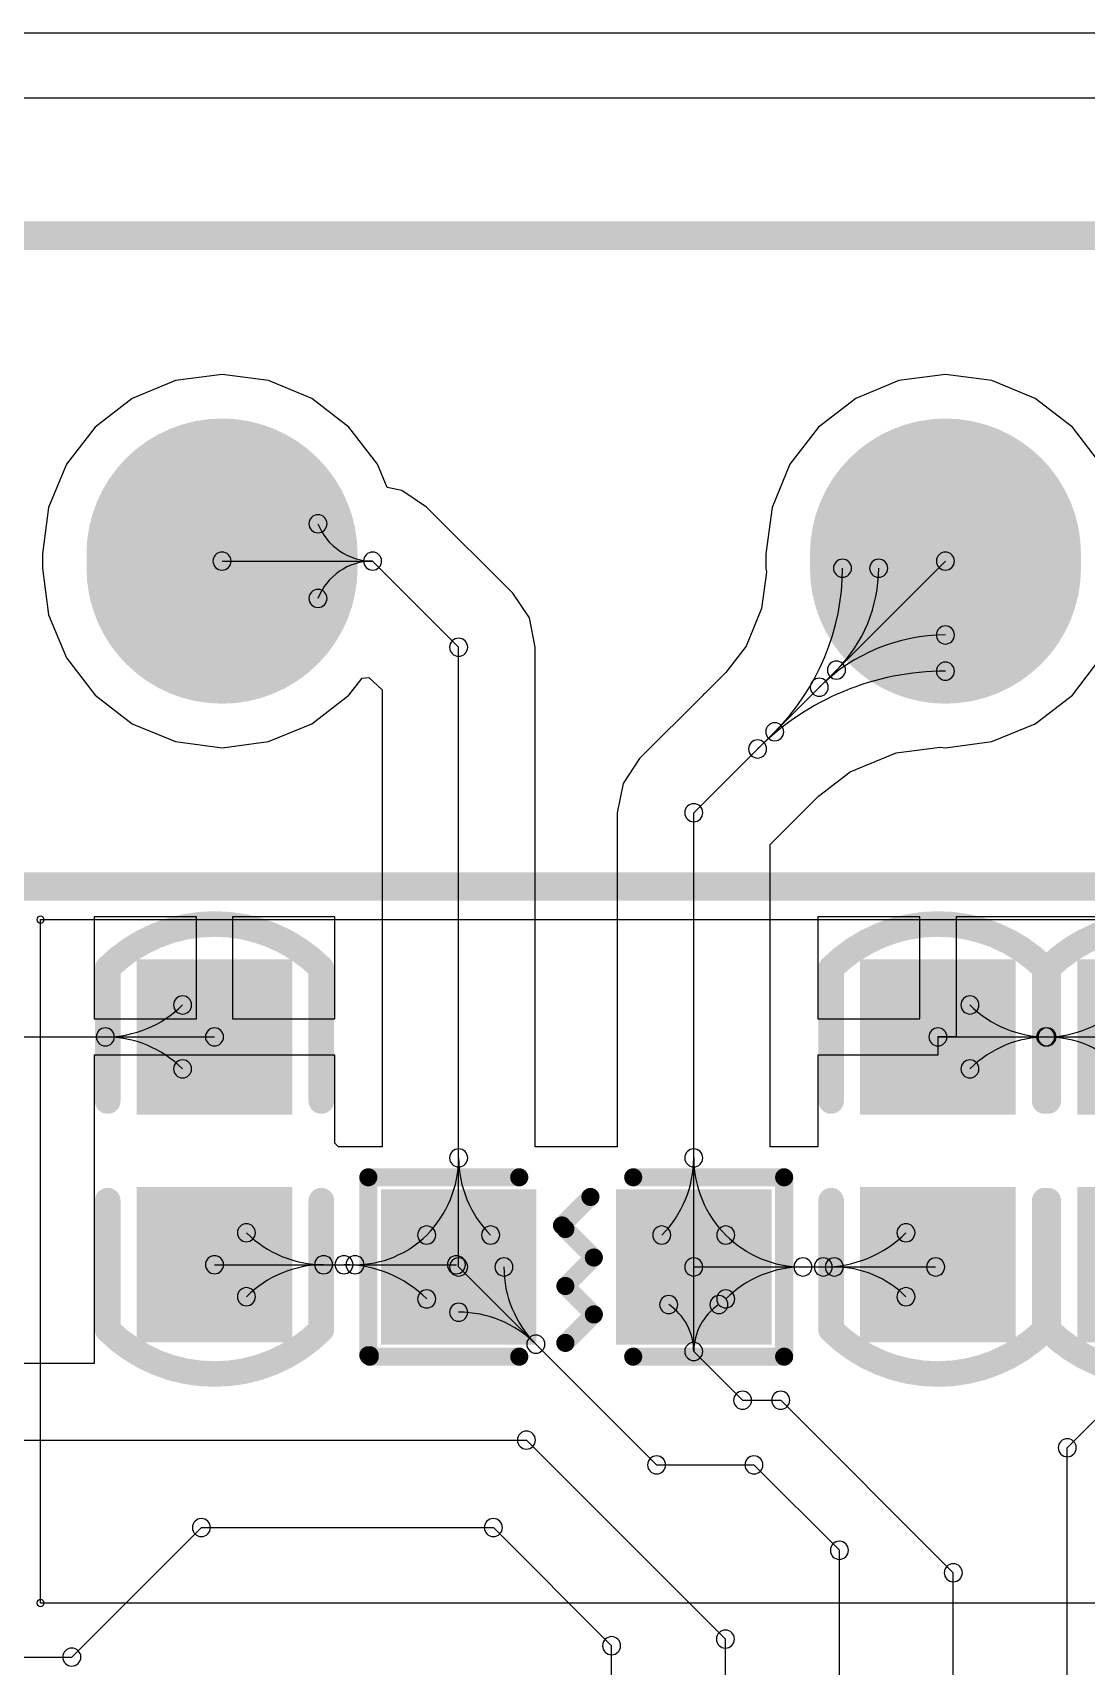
# Model space of a CAD drawing. Header units: inches. Extents: x 32166 to 66782, y 2386 to 7162.
# Drawn here: x 32632.1 to 32691.3, y 3469.1 to 3560.9 of the extents above; entities that cross this region are included whole.
import ezdxf

# ---------------------------------------------------------------- set-up
doc = ezdxf.new("R2010")
doc.units = ezdxf.units.IN
doc.header["$LTSCALE"] = 0.6431102362
doc.header["$MEASUREMENT"] = 0
for name, color, linetype in [('BOTTOMLAYER', 5, 'CONTINUOUS'), ('BOTTOMOVERLAY', 54, 'CONTINUOUS'), ('BOTTOMPASTE', 16, 'CONTINUOUS'), ('BOTTOMSOLDER', 6, 'CONTINUOUS'), ('KEEPOUTLAYER', 6, 'CONTINUOUS'), ('MULTILAYER', 9, 'CONTINUOUS')]:
    doc.layers.add(name, color=color, linetype=linetype)

msp = doc.modelspace()

# ---------------------------------------------------------------- linework, layer by layer
at = {"layer": 'BOTTOMLAYER'}
for p, q in [((32581.9108280628, 3557.195072507204), (33935.43082358281, 3557.195072507204)), ((32642.74970054277, 3541.657668987204), (32640.1391698228, 3541.313996827206)), ((32645.36023126281, 3541.313996827206), (32642.74970054277, 3541.657668987204)), ((32683.38970054279, 3541.657668987204), (32680.77916982281, 3541.313996827206)), ((32686.00023126276, 3541.313996827206), (32683.38970054279, 3541.657668987204)), ((32640.1391698228, 3541.313996827206), (32637.70656102279, 3540.306368667205)), ((32647.79284006282, 3540.306368667205), (32645.36023126281, 3541.313996827206)), ((32680.77916982281, 3541.313996827206), (32678.3465610228, 3540.306368667205)), ((32688.43284006277, 3540.306368667205), (32686.00023126276, 3541.313996827206)), ((32637.70656102279, 3540.306368667205), (32635.61762438278, 3538.703466107205)), ((32649.88177670276, 3538.703466107205), (32647.79284006282, 3540.306368667205)), ((32678.3465610228, 3540.306368667205), (32676.25762438279, 3538.703466107205)), ((32690.52177670278, 3538.703466107205), (32688.43284006277, 3540.306368667205)), ((32635.61762438278, 3538.703466107205), (32634.01472182281, 3536.614529467204)), ((32651.48467926279, 3536.614529467204), (32649.88177670276, 3538.703466107205)), ((32676.25762438279, 3538.703466107205), (32674.65472182276, 3536.614529467204)), ((32692.12467926281, 3536.614529467204), (32690.52177670278, 3538.703466107205)), ((32634.01472182281, 3536.614529467204), (32633.0070936628, 3534.181920667206)), ((32652.0264307828, 3535.306612347204), (32651.48467926279, 3536.614529467204)), ((32674.65472182276, 3536.614529467204), (32673.64709366276, 3534.181920667206)), ((32652.85012230277, 3535.142772187204), (32652.0264307828, 3535.306612347204)), ((32654.24468390277, 3534.210957947203), (32652.85012230277, 3535.142772187204)), ((32633.0070936628, 3534.181920667206), (32632.6634215028, 3531.571389947205)), ((32659.08242886281, 3529.373212987206), (32654.24468390277, 3534.210957947203)), ((32673.64709366276, 3534.181920667206), (32673.30342150276, 3531.571389947205)), ((32632.6634215028, 3531.571389947205), (32632.6634215028, 3530.771391547203)), ((32673.30342150276, 3531.571389947205), (32673.30342150276, 3530.771391547203)), ((32632.6634215028, 3530.771391547203), (32633.0070936628, 3528.160860827205)), ((32642.74970054277, 3531.171390747206), (32651.20511670277, 3531.171390747206)), ((32651.20511670277, 3531.171390747206), (32656.04286166281, 3526.333645787205)), ((32669.25082102278, 3517.032511227206), (32683.38970054279, 3531.171390747206)), ((32673.30342150276, 3530.771391547203), (32673.33321062278, 3530.545047067206)), ((32673.33321062278, 3530.545047067206), (32673.06468182278, 3528.505325467204)), ((32660.01424310281, 3527.978651387204), (32659.08242886281, 3529.373212987206)), ((32633.0070936628, 3528.160860827205), (32634.01472182281, 3525.728252027204)), ((32660.3414560628, 3526.333645787205), (32660.01424310281, 3527.978651387204)), ((32673.06468182278, 3528.505325467204), (32672.19002774276, 3526.393691387204)), ((32656.04286166281, 3491.505633147206), (32656.04286166281, 3526.333645787205)), ((32660.3414560628, 3498.261626747206), (32660.3414560628, 3526.333645787205)), ((32672.19002774276, 3526.393691387204), (32671.05932134279, 3524.920145947204)), ((32634.01472182281, 3525.728252027204), (32635.61762438278, 3523.639315387203)), ((32690.52177670278, 3523.639315387203), (32692.12467926281, 3525.728252027204)), ((32649.88177670276, 3523.639315387203), (32650.61813286279, 3524.598947707205)), ((32650.61813286279, 3524.598947707205), (32651.00270918279, 3524.624164827206)), ((32651.00270918279, 3524.624164827206), (32651.74426726281, 3523.929606907206)), ((32671.05932134279, 3524.920145947204), (32669.86541974277, 3523.726244347205)), ((32635.61762438278, 3523.639315387203), (32637.70656102279, 3522.036412827203)), ((32647.79284006282, 3522.036412827203), (32649.88177670276, 3523.639315387203)), ((32651.74426726281, 3523.929606907206), (32651.74426726281, 3498.261626747206)), ((32669.79340566281, 3523.654230267204), (32666.21125382278, 3520.072078427203)), ((32669.86541974277, 3523.726244347205), (32669.7863139828, 3523.661321947204)), ((32669.7863139828, 3523.661321947204), (32669.79340566281, 3523.654230267204)), ((32688.43284006277, 3522.036412827203), (32690.52177670278, 3523.639315387203)), ((32637.70656102279, 3522.036412827203), (32640.1391698228, 3521.028784667205)), ((32645.36023126281, 3521.028784667205), (32647.79284006282, 3522.036412827203)), ((32686.00023126276, 3521.028784667205), (32688.43284006277, 3522.036412827203)), ((32640.1391698228, 3521.028784667205), (32642.74970054277, 3520.685112507204)), ((32642.74970054277, 3520.685112507204), (32645.36023126281, 3521.028784667205)), ((32680.61945462279, 3520.396670107204), (32683.10005926277, 3520.723232827206)), ((32683.10005926277, 3520.723232827206), (32683.38970054279, 3520.685112507204)), ((32683.38970054279, 3520.685112507204), (32686.00023126276, 3521.028784667205)), ((32666.21125382278, 3520.072078427203), (32665.27943958278, 3518.677516827205)), ((32678.03798150277, 3519.327391067205), (32680.61945462279, 3520.396670107204)), ((32676.26227766281, 3517.964833467204), (32678.03798150277, 3519.327391067205)), ((32665.27943958278, 3518.677516827205), (32664.95222662279, 3517.032511227206)), ((32673.54941542278, 3515.251971227206), (32676.26227766281, 3517.964833467204)), ((32664.95222662279, 3517.032511227206), (32664.95222662279, 3498.261667387205)), ((32669.25082102278, 3491.505673787206), (32669.25082102278, 3517.032511227206)), ((32673.54941542278, 3498.261667387205), (32673.54941542278, 3515.251971227206)), ((32641.31082102278, 3511.189657787205), (32635.57082742278, 3511.189657787205)), ((32635.57082742278, 3511.189657787205), (32635.57082742278, 3505.449664187205)), ((32641.31082102278, 3505.449664187205), (32641.31082102278, 3511.189657787205)), ((32649.08281462279, 3511.189657787205), (32643.34282102279, 3511.189657787205)), ((32643.34282102279, 3511.189657787205), (32643.34282102279, 3505.449664187205)), ((32649.08281462279, 3505.449664187205), (32649.08281462279, 3511.189657787205)), ((32681.95082102279, 3511.189657787205), (32676.21082742279, 3511.189657787205)), ((32676.21082742279, 3511.189657787205), (32676.21082742279, 3505.449664187205)), ((32681.95082102279, 3505.449664187205), (32681.95082102279, 3511.189657787205)), ((32694.14282102278, 3511.189657787205), (32683.9828210228, 3511.189657787205)), ((32683.9828210228, 3511.189657787205), (32683.9828210228, 3504.431632187205)), ((32635.57082742278, 3505.449664187205), (32641.31082102278, 3505.449664187205)), ((32643.34282102279, 3505.449664187205), (32649.08281462279, 3505.449664187205)), ((32676.21082742279, 3505.449664187205), (32681.95082102279, 3505.449664187205)), ((32627.22280246281, 3504.433664187205), (32642.32682102278, 3504.433664187205)), ((32682.9668210228, 3504.433664187205), (32695.15882102278, 3504.433664187205)), ((32683.9828210228, 3504.431632187205), (32682.96885302279, 3504.431632187205)), ((32682.96885302279, 3504.431632187205), (32682.96885302279, 3503.417664187205)), ((32649.08281462279, 3503.417664187205), (32635.57082742278, 3503.417664187205)), ((32635.57082742278, 3503.417664187205), (32635.57082742278, 3497.677670587205)), ((32649.08281462279, 3498.465720827206), (32649.08281462279, 3503.417664187205)), ((32682.96885302279, 3503.417664187205), (32676.21082742279, 3503.417664187205)), ((32676.21082742279, 3503.417664187205), (32676.21082742279, 3498.261687707205)), ((32635.57082742278, 3497.677670587205), (32635.57082742278, 3486.076271387205)), ((32649.28690870281, 3498.261626747206), (32649.08281462279, 3498.465720827206)), ((32651.74426726281, 3498.261626747206), (32649.28688838281, 3498.261626747206)), ((32649.28688838281, 3498.261626747206), (32649.28688838281, 3498.261626747206)), ((32649.28688838281, 3498.261626747206), (32649.28690870281, 3498.261626747206)), ((32662.49482742278, 3498.261626747206), (32660.3414560628, 3498.261626747206)), ((32664.95222662279, 3498.261667387205), (32662.49482742278, 3498.261667387205)), ((32662.49482742278, 3498.261667387205), (32662.49482742278, 3498.261626747206)), ((32676.00679430278, 3498.261667387205), (32673.54941542278, 3498.261667387205)), ((32676.21082742279, 3498.261687707205), (32676.00679430278, 3498.261687707205)), ((32676.00679430278, 3498.261687707205), (32676.00679430278, 3498.261667387205)), ((32642.32682102278, 3491.633649147205), (32655.91484566277, 3491.633649147205)), ((32656.04286166281, 3491.505633147206), (32667.16283942276, 3480.385655387205)), ((32669.25082102278, 3486.757682267204), (32669.25082102278, 3491.505673787206)), ((32669.25082102278, 3491.505673787206), (32682.83884566277, 3491.505673787206)), ((32669.25082102278, 3486.757682267204), (32671.9908511028, 3484.017652187204)), ((32635.57082742278, 3486.076271387205), (32623.5733914228, 3486.076271387205)), ((32690.23083494278, 3481.345653467206), (32695.15882102278, 3486.273639547204)), ((32671.9908511028, 3484.017652187204), (32674.1352613428, 3484.017652187204)), ((32674.1352613428, 3484.017652187204), (32683.83082742279, 3474.322086107206)), ((32593.78284902277, 3481.777676987205), (32659.84826934279, 3481.777676987205)), ((32659.84826934279, 3481.777676987205), (32671.03081238281, 3470.595133947203)), ((32690.23083494278, 3460.881665947205), (32690.23083494278, 3481.345653467206)), ((32667.16283942276, 3480.385655387205), (32672.63084982277, 3480.385655387205)), ((32672.63084982277, 3480.385655387205), (32677.4308199028, 3475.585685307205)), ((32634.3108451828, 3469.585676987206), (32641.59083062276, 3476.865662427206)), ((32641.59083062276, 3476.865662427206), (32657.99081814277, 3476.865662427206)), ((32657.99081814277, 3476.865662427206), (32664.63080486277, 3470.225675707205)), ((32677.4308199028, 3460.881665947205), (32677.4308199028, 3475.585685307205)), ((32683.83082742279, 3460.881665947205), (32683.83082742279, 3474.322086107206)), ((32664.63080486277, 3460.881665947205), (32664.63080486277, 3470.225675707205)), ((32671.03081238281, 3460.881665947205), (32671.03081238281, 3470.595133947203)), ((32616.21484886279, 3469.585676987206), (32634.3108451828, 3469.585676987206))]:
    msp.add_line(p, q, dxfattribs=at)
at = {"layer": 'BOTTOMLAYER', "const_width": 13.59999312}
for points in [[(32642.74970054277, 3530.771391547207), (32642.74970054277, 3531.571389947205)], [(32683.38970054279, 3530.771391547207), (32683.38970054279, 3531.571389947205)]]:
    msp.add_lwpolyline(points, dxfattribs=at)
at = {"layer": 'BOTTOMLAYER', "const_width": 6.7999864}
for points in [[(32639.34969718277, 3531.571389947205, 1), (32646.14970390277, 3531.571389947205, 1)], [(32679.98969718278, 3531.571389947205, 1), (32686.78970390279, 3531.571389947205, 1)], [(32639.34969718277, 3530.771391547207, 1), (32646.14970390277, 3530.771391547207, 1)], [(32679.98969718278, 3530.771391547207, 1), (32686.78970390279, 3530.771391547207, 1)]]:
    msp.add_lwpolyline(points, format="xyb", close=True, dxfattribs=at)
at = {"layer": 'BOTTOMLAYER'}
for centre, radius, start, end in [((32648.14045430283, 3533.267622267203), 0.507999999972526, 0, 180), ((32648.14045430283, 3533.267622267203), 0.5080000000307336, 180, 0), ((32651.20474208851, 3534.459206546095), 3.287815798900837, 201.2491543004123, 270.00015430041), ((32642.74970054283, 3531.171390747206), 0.507999999972526, 0, 180), ((32651.20475094282, 3531.171390747206), 0.507999999972526, 0, 180), ((32651.20475094282, 3531.171390747206), 0.507999999972526, 0, 180), ((32651.20511670277, 3531.171390747206), 0.5080000000307336, 0, 180), ((32651.20511670277, 3531.171390747206), 0.5080000000307336, 0, 180), ((32683.38970054279, 3531.171390747206), 0.507999999972526, 0, 180), ((32642.74970054283, 3531.171390747206), 0.5080000000307336, 180, 0), ((32651.20474208851, 3527.883574948313), 3.287815798898317, 89.99984569959, 158.7508456995877), ((32651.20475094282, 3531.171390747206), 0.5080000000307336, 180, 0), ((32651.20475094282, 3531.171390747206), 0.5080000000307336, 180, 0), ((32651.20511670277, 3531.171390747206), 0.507999999972526, 180, 0), ((32651.20511670277, 3531.171390747206), 0.507999999972526, 180, 0), ((32664.6076196669, 3530.77139136414), 12.99809447588632, 315.0000008069875, 8.06952624452457e-07), ((32677.60571414273, 3530.771391547203), 0.5080000000307336, 0, 180), ((32677.60571414273, 3530.771391547203), 0.507999999972526, 180, 0), ((32671.54528826283, 3530.771376579216), 8.092425879977982, 315.0001059759634, 0.0001059759565960558), ((32679.63771414274, 3530.771391547203), 0.5080000000307336, 0, 180), ((32679.63771414274, 3530.771391547203), 0.507999999972526, 180, 0), ((32683.38970054279, 3531.171390747206), 0.507999999972526, 180, 0), ((32648.14045430283, 3529.075159227204), 0.507999999972526, 0, 180), ((32648.14045430283, 3529.075159227204), 0.5080000000307336, 180, 0), ((32683.38969869498, 3516.995629661802), 10.02377548538897, 89.99998943788619, 134.9999894379274), ((32683.38970054279, 3527.019405147204), 0.507999999972526, 0, 180), ((32683.38970054279, 3527.019405147204), 0.507999999972526, 180, 0), ((32656.04286166275, 3526.333645787205), 0.5080000000307336, 0, 180), ((32656.04286166275, 3526.333645787205), 0.5080000000307336, 0, 180), ((32656.04286166275, 3526.333645787205), 0.507999999972526, 180, 0), ((32656.04286166275, 3526.333645787205), 0.507999999972526, 180, 0), ((32677.26750806283, 3525.049177947205), 0.507999999972526, 0, 180), ((32683.38970054279, 3524.987405147205), 0.507999999972526, 0, 180), ((32683.38970331993, 3510.057936537492), 14.92946860971682, 90.0000106579966, 135.0000106579405), ((32676.30182038277, 3524.083510587205), 0.5080000000307336, 0, 180), ((32677.26750806283, 3525.049177947205), 0.5080000000307336, 180, 0), ((32683.38970054279, 3524.987405147205), 0.507999999972526, 180, 0), ((32676.30182038277, 3524.083510587205), 0.507999999972526, 180, 0), ((32673.79866054276, 3521.580350747203), 0.5080000000307336, 0, 180), ((32673.79866054276, 3521.580350747203), 0.507999999972526, 180, 0), ((32672.83297286282, 3520.614663067203), 0.507999999972526, 0, 180), ((32672.83297286282, 3520.614663067203), 0.5080000000307336, 180, 0), ((32669.25082102284, 3517.032511227206), 0.507999999972526, 0, 180), ((32669.25082102284, 3517.032511227206), 0.507999999972526, 0, 180), ((32669.25082102284, 3517.032511227206), 0.5080000000307336, 180, 0), ((32669.25082102284, 3517.032511227206), 0.5080000000307336, 180, 0), ((32636.19472753798, 3510.565779104692), 6.132114917490853, 269.9998583967632, 314.9998583966582), ((32640.53077686281, 3506.229708347206), 0.507999999972526, 0, 180), ((32640.53077686281, 3506.229708347206), 0.5080000000307336, 180, 0), ((32684.76286518277, 3506.229708347206), 0.5080000000307336, 0, 180), ((32684.76286518277, 3506.229708347206), 0.507999999972526, 180, 0), ((32689.0989145076, 3510.565779104692), 6.132114917506071, 225.0001416033417, 270.0001416032367), ((32689.02672753797, 3510.565779104692), 6.132114917490853, 269.9998583967632, 314.9998583966582), ((32636.1947123828, 3504.433664187205), 0.507999999972526, 0, 180), ((32636.1947123828, 3504.433664187205), 0.507999999972526, 0, 180), ((32642.32682102284, 3504.433664187205), 0.507999999972526, 0, 180), ((32682.96682102274, 3504.433664187205), 0.5080000000307336, 0, 180), ((32689.02671238274, 3504.433664187205), 0.5080000000307336, 0, 180), ((32689.02671238274, 3504.433664187205), 0.5080000000307336, 0, 180), ((32689.09892966278, 3504.433664187205), 0.5080000000307336, 0, 180), ((32689.09892966278, 3504.433664187205), 0.5080000000307336, 0, 180), ((32636.1947123828, 3504.433664187205), 0.5080000000307336, 180, 0), ((32636.1947123828, 3504.433664187205), 0.5080000000307336, 180, 0), ((32636.19472753798, 3498.301549269718), 6.132114917506071, 45.00014160334177, 90.00014160323677), ((32642.32682102284, 3504.433664187205), 0.5080000000307336, 180, 0), ((32682.96682102274, 3504.433664187205), 0.507999999972526, 180, 0), ((32689.0989145076, 3498.301549269718), 6.132114917490853, 89.99985839676326, 134.9998583966583), ((32689.02671238274, 3504.433664187205), 0.507999999972526, 180, 0), ((32689.02671238274, 3504.433664187205), 0.507999999972526, 180, 0), ((32689.09892966278, 3504.433664187205), 0.507999999972526, 180, 0), ((32689.09892966278, 3504.433664187205), 0.507999999972526, 180, 0), ((32689.02672753797, 3498.301549269718), 6.132114917506071, 45.00014160334177, 90.00014160323677), ((32640.53077686281, 3502.637620027204), 0.507999999972526, 0, 180), ((32684.76286518277, 3502.637620027204), 0.5080000000307336, 0, 180), ((32640.53077686281, 3502.637620027204), 0.5080000000307336, 180, 0), ((32684.76286518277, 3502.637620027204), 0.507999999972526, 180, 0), ((32649.9107467453, 3497.637726632087), 6.13211491752426, 315.0001416028535, 0.0001416027416995382), ((32656.04286166275, 3497.637741787205), 0.5080000000307336, 0, 180), ((32656.04286166275, 3497.637741787205), 0.5080000000307336, 0, 180), ((32656.04286166275, 3497.637741787205), 0.507999999972526, 180, 0), ((32656.04286166275, 3497.637741787205), 0.507999999972526, 180, 0), ((32662.17497658031, 3497.637726632014), 6.13211491750886, 179.9998583965809, 224.9998583962713), ((32663.11870610528, 3497.637767272017), 6.132114917524261, 315.0001416037287, 0.0001416033930771369), ((32669.25082102284, 3497.637782427204), 0.507999999972526, 0, 180), ((32669.25082102284, 3497.637782427204), 0.507999999972526, 0, 180), ((32669.25082102284, 3497.637782427204), 0.5080000000307336, 180, 0), ((32669.25082102284, 3497.637782427204), 0.5080000000307336, 180, 0), ((32675.38293594029, 3497.63776727209), 6.132114917519149, 179.9998583972844, 224.9998583971465), ((32644.12286518276, 3493.429693307206), 0.5080000000307336, 0, 180), ((32681.17077686283, 3493.429693307206), 0.507999999972526, 0, 180), ((32644.12286518276, 3493.429693307206), 0.507999999972526, 180, 0), ((32648.45891450759, 3497.765764064623), 6.132114917436949, 225.0001416031022, 270.0001416032367), ((32650.21983075963, 3497.328678951735), 5.695029804536602, 269.9998939922041, 314.9998939921175), ((32654.24681750283, 3493.301677307203), 0.507999999972526, 0, 180), ((32654.24681750283, 3493.301677307203), 0.507999999972526, 0, 180), ((32654.24681750283, 3493.301677307203), 0.5080000000307336, 180, 0), ((32654.24681750283, 3493.301677307203), 0.5080000000307336, 180, 0), ((32657.83890582278, 3493.301677307203), 0.5080000000307336, 0, 180), ((32657.83890582278, 3493.301677307203), 0.507999999972526, 180, 0), ((32667.45477686281, 3493.301717947206), 0.507999999972526, 0, 180), ((32667.45477686281, 3493.301717947206), 0.5080000000307336, 180, 0), ((32671.04686518275, 3493.301717947206), 0.5080000000307336, 0, 180), ((32671.04686518275, 3493.301717947206), 0.5080000000307336, 0, 180), ((32671.04686518275, 3493.301717947206), 0.507999999972526, 180, 0), ((32671.04686518275, 3493.301717947206), 0.507999999972526, 180, 0), ((32675.38291450759, 3497.637788704624), 6.132114917436949, 225.0001416031022, 270.0001416032367), ((32676.5257749731, 3498.074706327168), 6.569032539931698, 269.9999313543893, 314.9999313544871), ((32681.17077686283, 3493.429693307206), 0.5080000000307336, 180, 0), ((32642.32682102284, 3491.633649147205), 0.507999999972526, 0, 180), ((32648.45892966277, 3491.633649147205), 0.5080000000307336, 0, 180), ((32648.45892966277, 3491.633649147205), 0.5080000000307336, 0, 180), ((32649.60170614283, 3491.633649147205), 0.507999999972526, 0, 180), ((32650.21982022276, 3491.633649147205), 0.5080000000307336, 0, 180), ((32655.91484566283, 3491.633649147205), 0.507999999972526, 0, 180), ((32642.32682102284, 3491.633649147205), 0.5080000000307336, 180, 0), ((32648.45891450759, 3485.501534229787), 6.132114917400818, 89.99985839676326, 134.9998583968978), ((32648.45892966277, 3491.633649147205), 0.507999999972526, 180, 0), ((32648.45892966277, 3491.633649147205), 0.507999999972526, 180, 0), ((32649.60170614283, 3491.633649147205), 0.5080000000307336, 180, 0), ((32649.60171575623, 3485.06447364517), 6.569175502041375, 45.00008384783487, 90.0000838478258), ((32650.21982022276, 3491.633649147205), 0.507999999972526, 180, 0), ((32655.91484566283, 3491.633649147205), 0.5080000000307336, 180, 0), ((32656.04286166275, 3491.505633147206), 0.5080000000307336, 0, 180), ((32656.04286166275, 3491.505633147206), 0.5080000000307336, 0, 180), ((32656.04286166275, 3491.505633147206), 0.507999999972526, 180, 0), ((32656.04286166275, 3491.505633147206), 0.507999999972526, 180, 0), ((32658.58286166278, 3491.505633147206), 0.5080000000307336, 0, 180), ((32658.58286166278, 3491.505633147206), 0.507999999972526, 180, 0), ((32664.71497658029, 3491.505617992088), 6.132114917519149, 179.9998583972583, 224.9998583971465), ((32669.25082102284, 3491.505673787206), 0.507999999972526, 0, 180), ((32669.25082102284, 3491.505673787206), 0.507999999972526, 0, 180), ((32669.25082102284, 3491.505673787206), 0.507999999972526, 0, 180), ((32669.25082102284, 3491.505673787206), 0.5080000000307336, 180, 0), ((32669.25082102284, 3491.505673787206), 0.5080000000307336, 180, 0), ((32669.25082102284, 3491.505673787206), 0.5080000000307336, 180, 0), ((32675.38291450759, 3485.373558869787), 6.132114917400818, 89.99985839676326, 134.9998583968978), ((32675.38292966277, 3491.505673787206), 0.5080000000307336, 0, 180), ((32675.38292966277, 3491.505673787206), 0.5080000000307336, 0, 180), ((32675.38292966277, 3491.505673787206), 0.507999999972526, 180, 0), ((32675.38292966277, 3491.505673787206), 0.507999999972526, 180, 0), ((32676.52576710278, 3491.505673787206), 0.5080000000307336, 0, 180), ((32676.52576710278, 3491.505673787206), 0.507999999972526, 180, 0), ((32677.14367798279, 3491.505673787206), 0.507999999972526, 0, 180), ((32677.14367798279, 3491.505673787206), 0.5080000000307336, 180, 0), ((32677.1436902628, 3485.810501020676), 5.695172766542379, 45.0001235419592, 90.00012354204713), ((32682.83884566283, 3491.505673787206), 0.507999999972526, 0, 180), ((32682.83884566283, 3491.505673787206), 0.5080000000307336, 180, 0), ((32644.12286518276, 3489.837604987204), 0.5080000000307336, 0, 180), ((32681.17077686283, 3489.837604987204), 0.507999999972526, 0, 180), ((32644.12286518276, 3489.837604987204), 0.507999999972526, 180, 0), ((32654.24681750283, 3489.709588987205), 0.507999999972526, 0, 180), ((32654.24681750283, 3489.709588987205), 0.5080000000307336, 180, 0), ((32656.04286166275, 3488.965633147205), 0.5080000000307336, 0, 180), ((32667.84122262284, 3489.392698587204), 0.507999999972526, 0, 180), ((32667.84122262284, 3489.392698587204), 0.5080000000307336, 180, 0), ((32666.08346095076, 3486.757846839921), 3.167360072014953, 359.9999635910928, 56.29196359062487), ((32672.41818109481, 3486.757846839921), 3.167360072024806, 123.7080364093751, 180.0000364089072), ((32670.66041942284, 3489.392698587204), 0.507999999972526, 0, 180), ((32670.66041942284, 3489.392698587204), 0.5080000000307336, 180, 0), ((32671.04686518275, 3489.709629627205), 0.5080000000307336, 0, 180), ((32671.04686518275, 3489.709629627205), 0.507999999972526, 180, 0), ((32681.17077686283, 3489.837604987204), 0.5080000000307336, 180, 0), ((32656.04286166275, 3488.965633147205), 0.507999999972526, 180, 0), ((32656.04287681793, 3482.833518229787), 6.132114917436948, 45.00014160277983, 90.00014160281987), ((32660.37890582281, 3487.169568667205), 0.507999999972526, 0, 180), ((32660.37892614276, 3487.169588987204), 0.5080000000307336, 0, 180), ((32660.37890582281, 3487.169568667205), 0.5080000000307336, 180, 0), ((32660.37892614276, 3487.169588987204), 0.507999999972526, 180, 0), ((32669.25082102284, 3486.757844827205), 0.507999999972526, 0, 180), ((32669.25082102284, 3486.757844827205), 0.507999999972526, 0, 180), ((32669.25082102284, 3486.757682267204), 0.507999999972526, 0, 180), ((32669.25082102284, 3486.757682267204), 0.507999999972526, 0, 180), ((32669.25082102284, 3486.757844827205), 0.5080000000307336, 180, 0), ((32669.25082102284, 3486.757844827205), 0.5080000000307336, 180, 0), ((32669.25082102284, 3486.757682267204), 0.5080000000307336, 180, 0), ((32669.25082102284, 3486.757682267204), 0.5080000000307336, 180, 0), ((32671.9908511028, 3484.017652187204), 0.507999999972526, 0, 180), ((32671.9908511028, 3484.017652187204), 0.507999999972526, 0, 180), ((32671.9908511028, 3484.017652187204), 0.5080000000307336, 180, 0), ((32671.9908511028, 3484.017652187204), 0.5080000000307336, 180, 0), ((32674.1352613428, 3484.017652187204), 0.507999999972526, 0, 180), ((32674.1352613428, 3484.017652187204), 0.507999999972526, 0, 180), ((32674.1352613428, 3484.017652187204), 0.5080000000307336, 180, 0), ((32674.1352613428, 3484.017652187204), 0.5080000000307336, 180, 0), ((32659.84826934274, 3481.777676987205), 0.5080000000307336, 0, 180), ((32659.84826934274, 3481.777676987205), 0.5080000000307336, 0, 180), ((32659.84826934274, 3481.777676987205), 0.507999999972526, 180, 0), ((32659.84826934274, 3481.777676987205), 0.507999999972526, 180, 0), ((32690.23083494283, 3481.345653467206), 0.507999999972526, 0, 180), ((32690.23083494283, 3481.345653467206), 0.507999999972526, 0, 180), ((32690.23083494283, 3481.345653467206), 0.5080000000307336, 180, 0), ((32690.23083494283, 3481.345653467206), 0.5080000000307336, 180, 0), ((32667.16283942276, 3480.385655387205), 0.5080000000307336, 0, 180), ((32667.16283942276, 3480.385655387205), 0.5080000000307336, 0, 180), ((32667.16283942276, 3480.385655387205), 0.507999999972526, 180, 0), ((32667.16283942276, 3480.385655387205), 0.507999999972526, 180, 0), ((32672.63084982283, 3480.385655387205), 0.507999999972526, 0, 180), ((32672.63084982283, 3480.385655387205), 0.507999999972526, 0, 180), ((32672.63084982283, 3480.385655387205), 0.5080000000307336, 180, 0), ((32672.63084982283, 3480.385655387205), 0.5080000000307336, 180, 0), ((32641.59083062276, 3476.865662427206), 0.5080000000307336, 0, 180), ((32641.59083062276, 3476.865662427206), 0.5080000000307336, 0, 180), ((32657.99081814283, 3476.865662427206), 0.507999999972526, 0, 180), ((32657.99081814283, 3476.865662427206), 0.507999999972526, 0, 180), ((32641.59083062276, 3476.865662427206), 0.507999999972526, 180, 0), ((32641.59083062276, 3476.865662427206), 0.507999999972526, 180, 0), ((32657.99081814283, 3476.865662427206), 0.5080000000307336, 180, 0), ((32657.99081814283, 3476.865662427206), 0.5080000000307336, 180, 0), ((32677.43081990274, 3475.585685307205), 0.5080000000307336, 0, 180), ((32677.43081990274, 3475.585685307205), 0.5080000000307336, 0, 180), ((32677.43081990274, 3475.585685307205), 0.507999999972526, 180, 0), ((32677.43081990274, 3475.585685307205), 0.507999999972526, 180, 0), ((32683.83082742273, 3474.322086107206), 0.5080000000307336, 0, 180), ((32683.83082742273, 3474.322086107206), 0.5080000000307336, 0, 180), ((32683.83082742273, 3474.322086107206), 0.507999999972526, 180, 0), ((32683.83082742273, 3474.322086107206), 0.507999999972526, 180, 0), ((32671.03081238276, 3470.595133947203), 0.5080000000307336, 0, 180), ((32671.03081238276, 3470.595133947203), 0.5080000000307336, 0, 180), ((32634.3108451828, 3469.585676987206), 0.507999999972526, 0, 180), ((32634.3108451828, 3469.585676987206), 0.507999999972526, 0, 180), ((32664.63080486277, 3470.225675707205), 0.5080000000307336, 0, 180), ((32664.63080486277, 3470.225675707205), 0.5080000000307336, 0, 180), ((32664.63080486277, 3470.225675707205), 0.507999999972526, 180, 0), ((32664.63080486277, 3470.225675707205), 0.507999999972526, 180, 0), ((32671.03081238276, 3470.595133947203), 0.507999999972526, 180, 0), ((32671.03081238276, 3470.595133947203), 0.507999999972526, 180, 0), ((32634.3108451828, 3469.585676987206), 0.5080000000307336, 180, 0), ((32634.3108451828, 3469.585676987206), 0.5080000000307336, 180, 0)]:
    msp.add_arc(centre, radius, start, end, dxfattribs=at)
for points in [[(32645.88282102277, 3500.877664187205), (32645.88282102277, 3507.989664187202), (32638.7708210228, 3500.877664187205), (32638.7708210228, 3507.989664187202)], [(32686.52282102278, 3500.877664187205), (32686.52282102278, 3507.989664187202), (32679.41082102282, 3500.877664187205), (32679.41082102282, 3507.989664187202)], [(32645.88282102277, 3488.077649147204), (32645.88282102277, 3495.189649147202), (32638.7708210228, 3488.077649147204), (32638.7708210228, 3495.189649147202)], [(32659.59886166279, 3495.061633147207), (32652.48686166282, 3495.061633147207), (32659.59886166279, 3487.949633147206), (32652.48686166282, 3487.949633147206)], [(32672.80682102276, 3495.061673787206), (32665.6948210228, 3495.061673787206), (32672.80682102276, 3487.949673787205), (32665.6948210228, 3487.949673787205)], [(32686.52282102278, 3488.077649147204), (32686.52282102278, 3495.189649147202), (32679.41082102282, 3488.077649147204), (32679.41082102282, 3495.189649147202)]]:
    msp.add_solid(points, dxfattribs=at)
at = {"layer": 'BOTTOMOVERLAY'}
for p, q in [((32632.55082838278, 3511.025655067204), (32708.71081830276, 3511.025655067204)), ((32632.55082838278, 3472.625650587206), (32632.55082838278, 3511.025655067204)), ((32632.55082838278, 3472.625650587206), (32757.35082262277, 3472.625650587206))]:
    msp.add_line(p, q, dxfattribs=at)
for points, const_width in [([(32627.5897613428, 3549.459390747206), (32698.5896701428, 3549.459390747206)], 1.5999968), ([(32627.5897613428, 3512.883390747205), (32698.5896701428, 3512.883390747205)], 1.5999968), ([(32636.32681270281, 3500.833630747204), (32636.32681270281, 3508.295439547202)], 1.43999712), ([(32648.32680902281, 3500.833630747204), (32648.32680902281, 3508.295439547202)], 1.43999712), ([(32676.96681270283, 3500.833630747204), (32676.96681270283, 3508.295439547202)], 1.43999712), ([(32688.96680902282, 3500.833630747204), (32688.96680902282, 3508.295439547202)], 1.43999712), ([(32689.15881270281, 3500.833630747204), (32689.15881270281, 3508.295439547202)], 1.43999712), ([(32650.96765718277, 3496.545643387204), (32659.44766054279, 3496.545643387204)], 1.016), ([(32650.96765718277, 3486.545643067207), (32650.96765718277, 3496.545643387204)], 1.016), ([(32665.84764774278, 3496.545663707207), (32674.3276917428, 3496.545663707207)], 1.016), ([(32674.3276917428, 3486.465622907204), (32674.3276917428, 3496.545663707207)], 1.016), ([(32636.32681270281, 3487.975439547203), (32636.32681270281, 3495.233641947203)], 1.43999712), ([(32648.32680902281, 3487.975439547203), (32648.32680902281, 3495.233641947203)], 1.43999712), ([(32661.84765574278, 3493.841539067207), (32663.44759158278, 3495.441515547207)], 1.016), ([(32676.96681270283, 3487.975439547203), (32676.96681270283, 3495.233641947203)], 1.43999712), ([(32688.96680902282, 3487.975439547203), (32688.96680902282, 3495.233641947203)], 1.43999712), ([(32689.15881270281, 3487.975439547203), (32689.15881270281, 3495.233641947203)], 1.43999712), ([(32662.03726166277, 3493.638379707207), (32663.63717718277, 3492.038464187206)], 1.016), ([(32662.03728198278, 3490.438447067207), (32663.63717718277, 3492.038464187206)], 1.016), ([(32662.03728198278, 3490.438447067207), (32663.63729910279, 3488.838409627208)], 1.016), ([(32662.03726166277, 3487.238372187205), (32663.63719750277, 3488.838368987204)], 1.016), ([(32663.63719750277, 3488.838368987204), (32663.63729910279, 3488.838409627208)], 1.016), ([(32650.96765718277, 3486.545643067207), (32651.04765702278, 3486.545643067207)], 1.016), ([(32651.04765702278, 3486.465622907204), (32651.04765702278, 3486.545643067207)], 1.016), ([(32651.04765702278, 3486.465622907204), (32659.4477011828, 3486.465622907204)], 1.016), ([(32665.84764774278, 3486.465622907204), (32674.3276917428, 3486.465622907204)], 1.016)]:
    msp.add_lwpolyline(points, dxfattribs=dict(at, const_width=const_width))
at = {"layer": 'BOTTOMOVERLAY', "const_width": 1.43999712}
for points in [[(32636.32679238281, 3508.295439547202, -0.414213562372877), (32648.32680902281, 3508.295439547202)], [(32676.96679238282, 3508.295439547202, -0.414213562372877), (32688.96680902282, 3508.295439547202)], [(32689.1587923828, 3508.295439547202, -0.414213562372877), (32701.1588090228, 3508.295439547202)], [(32648.32682934281, 3487.975439547203, -0.414213562372877), (32636.32681270281, 3487.975439547203)], [(32688.96682934283, 3487.975439547203, -0.414213562372877), (32676.96681270283, 3487.975439547203)], [(32701.15882934281, 3487.975439547203, -0.414213562372877), (32689.15881270281, 3487.975439547203)]]:
    msp.add_lwpolyline(points, format="xyb", dxfattribs=at)
at = {"layer": 'BOTTOMOVERLAY'}
for points, const_width in [([(32636.68678150279, 3508.295439547202, 1), (32635.96680326277, 3508.295439547202, 1)], 0.71999856), ([(32636.6868018228, 3508.295439547202, 1), (32635.96682358277, 3508.295439547202, 1)], 0.71999856), ([(32648.68679814279, 3508.295439547202, 1), (32647.96681990277, 3508.295439547202, 1)], 0.71999856), ([(32648.68679814279, 3508.295439547202, 1), (32647.96681990277, 3508.295439547202, 1)], 0.71999856), ([(32677.32678150281, 3508.295439547202, 1), (32676.60680326278, 3508.295439547202, 1)], 0.71999856), ([(32677.32680182281, 3508.295439547202, 1), (32676.60682358278, 3508.295439547202, 1)], 0.71999856), ([(32689.32679814281, 3508.295439547202, 1), (32688.60681990278, 3508.295439547202, 1)], 0.71999856), ([(32689.32679814281, 3508.295439547202, 1), (32688.60681990278, 3508.295439547202, 1)], 0.71999856), ([(32689.51878150279, 3508.295439547202, 1), (32688.79880326276, 3508.295439547202, 1)], 0.71999856), ([(32689.51880182279, 3508.295439547202, 1), (32688.79882358277, 3508.295439547202, 1)], 0.71999856), ([(32636.6868018228, 3500.833630747204, 1), (32635.96682358277, 3500.833630747204, 1)], 0.71999856), ([(32648.68679814279, 3500.833630747204, 1), (32647.96681990277, 3500.833630747204, 1)], 0.71999856), ([(32677.32680182281, 3500.833630747204, 1), (32676.60682358278, 3500.833630747204, 1)], 0.71999856), ([(32689.32679814281, 3500.833630747204, 1), (32688.60681990278, 3500.833630747204, 1)], 0.71999856), ([(32689.51880182279, 3500.833630747204, 1), (32688.79882358277, 3500.833630747204, 1)], 0.71999856), ([(32651.22165718279, 3496.545643387204, 1), (32650.71365718282, 3496.545643387204, 1)], 0.508), ([(32651.22165718279, 3496.545643387204, 1), (32650.71365718282, 3496.545643387204, 1)], 0.508), ([(32659.70166054281, 3496.545643387204, 1), (32659.19366054278, 3496.545643387204, 1)], 0.508), ([(32666.10164774279, 3496.545663707207, 1), (32665.59364774282, 3496.545663707207, 1)], 0.508), ([(32674.58169174282, 3496.545663707207, 1), (32674.07369174279, 3496.545663707207, 1)], 0.508), ([(32674.58169174282, 3496.545663707207, 1), (32674.07369174279, 3496.545663707207, 1)], 0.508), ([(32636.6868018228, 3495.233641947203, 1), (32635.96682358277, 3495.233641947203, 1)], 0.71999856), ([(32648.68679814279, 3495.233641947203, 1), (32647.96681990277, 3495.233641947203, 1)], 0.71999856), ([(32663.70159158279, 3495.441515547207, 1), (32663.19359158282, 3495.441515547207, 1)], 0.508), ([(32677.32680182281, 3495.233641947203, 1), (32676.60682358278, 3495.233641947203, 1)], 0.71999856), ([(32689.32679814281, 3495.233641947203, 1), (32688.60681990278, 3495.233641947203, 1)], 0.71999856), ([(32689.51880182279, 3495.233641947203, 1), (32688.79882358277, 3495.233641947203, 1)], 0.71999856), ([(32662.10165574279, 3493.841539067207, 1), (32661.59365574282, 3493.841539067207, 1)], 0.508), ([(32662.29126166279, 3493.638379707207, 1), (32661.78326166281, 3493.638379707207, 1)], 0.508), ([(32663.89117718278, 3492.038464187206, 1), (32663.38317718281, 3492.038464187206, 1)], 0.508), ([(32663.89117718278, 3492.038464187206, 1), (32663.38317718281, 3492.038464187206, 1)], 0.508), ([(32662.29128198279, 3490.438447067207, 1), (32661.78328198282, 3490.438447067207, 1)], 0.508), ([(32662.29128198279, 3490.438447067207, 1), (32661.78328198282, 3490.438447067207, 1)], 0.508), ([(32663.89119750279, 3488.838368987204, 1), (32663.38319750282, 3488.838368987204, 1)], 0.508), ([(32663.89119750279, 3488.838368987204, 1), (32663.38319750282, 3488.838368987204, 1)], 0.508), ([(32663.8912991028, 3488.838409627208, 1), (32663.38329910277, 3488.838409627208, 1)], 0.508), ([(32663.8912991028, 3488.838409627208, 1), (32663.38329910277, 3488.838409627208, 1)], 0.508), ([(32636.6868018228, 3487.975439547203, 1), (32635.96682358277, 3487.975439547203, 1)], 0.71999856), ([(32636.6868018228, 3487.975439547203, 1), (32635.96682358277, 3487.975439547203, 1)], 0.71999856), ([(32648.68679814279, 3487.975439547203, 1), (32647.96681990277, 3487.975439547203, 1)], 0.71999856), ([(32648.6868184628, 3487.975439547203, 1), (32647.96684022277, 3487.975439547203, 1)], 0.71999856), ([(32677.32680182281, 3487.975439547203, 1), (32676.60682358278, 3487.975439547203, 1)], 0.71999856), ([(32677.32680182281, 3487.975439547203, 1), (32676.60682358278, 3487.975439547203, 1)], 0.71999856), ([(32689.32679814281, 3487.975439547203, 1), (32688.60681990278, 3487.975439547203, 1)], 0.71999856), ([(32689.32681846281, 3487.975439547203, 1), (32688.60684022278, 3487.975439547203, 1)], 0.71999856), ([(32689.51880182279, 3487.975439547203, 1), (32688.79882358277, 3487.975439547203, 1)], 0.71999856), ([(32689.51880182279, 3487.975439547203, 1), (32688.79882358277, 3487.975439547203, 1)], 0.71999856), ([(32662.29126166279, 3487.238372187205, 1), (32661.78326166281, 3487.238372187205, 1)], 0.508), ([(32651.22165718279, 3486.545643067207, 1), (32650.71365718282, 3486.545643067207, 1)], 0.508), ([(32651.22165718279, 3486.545643067207, 1), (32650.71365718282, 3486.545643067207, 1)], 0.508), ([(32651.30165702279, 3486.545643067207, 1), (32650.79365702282, 3486.545643067207, 1)], 0.508), ([(32651.30165702279, 3486.545643067207, 1), (32650.79365702282, 3486.545643067207, 1)], 0.508), ([(32651.30165702279, 3486.465622907204, 1), (32650.79365702282, 3486.465622907204, 1)], 0.508), ([(32651.30165702279, 3486.465622907204, 1), (32650.79365702282, 3486.465622907204, 1)], 0.508), ([(32659.70170118281, 3486.465622907204, 1), (32659.19370118278, 3486.465622907204, 1)], 0.508), ([(32666.10164774279, 3486.465622907204, 1), (32665.59364774282, 3486.465622907204, 1)], 0.508), ([(32674.58169174282, 3486.465622907204, 1), (32674.07369174279, 3486.465622907204, 1)], 0.508), ([(32674.58169174282, 3486.465622907204, 1), (32674.07369174279, 3486.465622907204, 1)], 0.508)]:
    msp.add_lwpolyline(points, format="xyb", close=True, dxfattribs=dict(at, const_width=const_width))
for centre, start, end in [((32632.55082838278, 3511.025655067204), 0, 180), ((32632.55082838278, 3511.025655067204), 0, 180), ((32632.55082838278, 3511.025655067204), 180, 0), ((32632.55082838278, 3511.025655067204), 180, 0), ((32632.55082838278, 3472.625650587206), 0, 180), ((32632.55082838278, 3472.625650587206), 0, 180), ((32632.55082838278, 3472.625650587206), 180, 0), ((32632.55082838278, 3472.625650587206), 180, 0)]:
    msp.add_arc(centre, 0.1999894399777986, start, end, dxfattribs=at)
at = {"layer": 'BOTTOMPASTE'}
for points in [[(32645.88282102277, 3500.877664187205), (32645.88282102277, 3507.989664187202), (32638.7708210228, 3500.877664187205), (32638.7708210228, 3507.989664187202)], [(32686.52282102278, 3500.877664187205), (32686.52282102278, 3507.989664187202), (32679.41082102282, 3500.877664187205), (32679.41082102282, 3507.989664187202)], [(32645.88282102277, 3488.077649147204), (32645.88282102277, 3495.189649147202), (32638.7708210228, 3488.077649147204), (32638.7708210228, 3495.189649147202)], [(32659.59886166279, 3495.061633147207), (32652.48686166282, 3495.061633147207), (32659.59886166279, 3487.949633147206), (32652.48686166282, 3487.949633147206)], [(32672.80682102276, 3495.061673787206), (32665.6948210228, 3495.061673787206), (32672.80682102276, 3487.949673787205), (32665.6948210228, 3487.949673787205)], [(32686.52282102278, 3488.077649147204), (32686.52282102278, 3495.189649147202), (32679.41082102282, 3488.077649147204), (32679.41082102282, 3495.189649147202)]]:
    msp.add_solid(points, dxfattribs=at)
at = {"layer": 'BOTTOMSOLDER', "const_width": 15.22559312}
for points in [[(32642.74970054277, 3530.771391547207), (32642.74970054277, 3531.571389947205)], [(32683.38970054279, 3530.771391547207), (32683.38970054279, 3531.571389947205)]]:
    msp.add_lwpolyline(points, dxfattribs=at)
at = {"layer": 'BOTTOMSOLDER', "const_width": 7.612786399999999}
for points in [[(32638.94329718279, 3531.571389947205, 1), (32646.55610390281, 3531.571389947205, 1)], [(32679.58329718281, 3531.571389947205, 1), (32687.19610390277, 3531.571389947205, 1)], [(32638.94329718279, 3530.771391547207, 1), (32646.55610390281, 3530.771391547207, 1)], [(32679.58329718281, 3530.771391547207, 1), (32687.19610390277, 3530.771391547207, 1)]]:
    msp.add_lwpolyline(points, format="xyb", close=True, dxfattribs=at)
at = {"layer": 'BOTTOMSOLDER'}
for points in [[(32646.69562102278, 3500.064864187205), (32646.69562102278, 3508.802464187202), (32637.95802102279, 3500.064864187205), (32637.95802102279, 3508.802464187202)], [(32687.33562102279, 3500.064864187205), (32687.33562102279, 3508.802464187202), (32678.5980210228, 3500.064864187205), (32678.5980210228, 3508.802464187202)], [(32699.52762102277, 3500.064864187205), (32699.52762102277, 3508.802464187202), (32690.79002102278, 3500.064864187205), (32690.79002102278, 3508.802464187202)], [(32646.69562102278, 3487.264849147205), (32646.69562102278, 3496.002449147201), (32637.95802102279, 3487.264849147205), (32637.95802102279, 3496.002449147201)], [(32660.4116616628, 3495.874433147206), (32651.67406166281, 3495.874433147206), (32660.4116616628, 3487.136833147206), (32651.67406166281, 3487.136833147206)], [(32673.61962102278, 3495.874473787206), (32664.88202102279, 3495.874473787206), (32673.61962102278, 3487.136873787205), (32664.88202102279, 3487.136873787205)], [(32687.33562102279, 3487.264849147205), (32687.33562102279, 3496.002449147201), (32678.5980210228, 3487.264849147205), (32678.5980210228, 3496.002449147201)], [(32699.52762102277, 3487.264849147205), (32699.52762102277, 3496.002449147201), (32690.79002102278, 3487.264849147205), (32690.79002102278, 3496.002449147201)]]:
    msp.add_solid(points, dxfattribs=at)
at = {"layer": 'KEEPOUTLAYER'}
msp.add_line((32498.87083158281, 3560.865596027206), (34258.87082694279, 3560.865596027206), dxfattribs=at)
at = {"layer": 'MULTILAYER', "const_width": 13.59999312}
for points in [[(32642.74970054277, 3530.771391547207), (32642.74970054277, 3531.571389947205)], [(32683.38970054279, 3530.771391547207), (32683.38970054279, 3531.571389947205)]]:
    msp.add_lwpolyline(points, dxfattribs=at)
at = {"layer": 'MULTILAYER', "const_width": 6.7999864}
for points in [[(32639.34969718277, 3531.571389947205, 1), (32646.14970390277, 3531.571389947205, 1)], [(32679.98969718278, 3531.571389947205, 1), (32686.78970390279, 3531.571389947205, 1)], [(32639.34969718277, 3530.771391547207, 1), (32646.14970390277, 3530.771391547207, 1)], [(32679.98969718278, 3530.771391547207, 1), (32686.78970390279, 3530.771391547207, 1)]]:
    msp.add_lwpolyline(points, format="xyb", close=True, dxfattribs=at)

doc.saveas('drawing.dxf')
